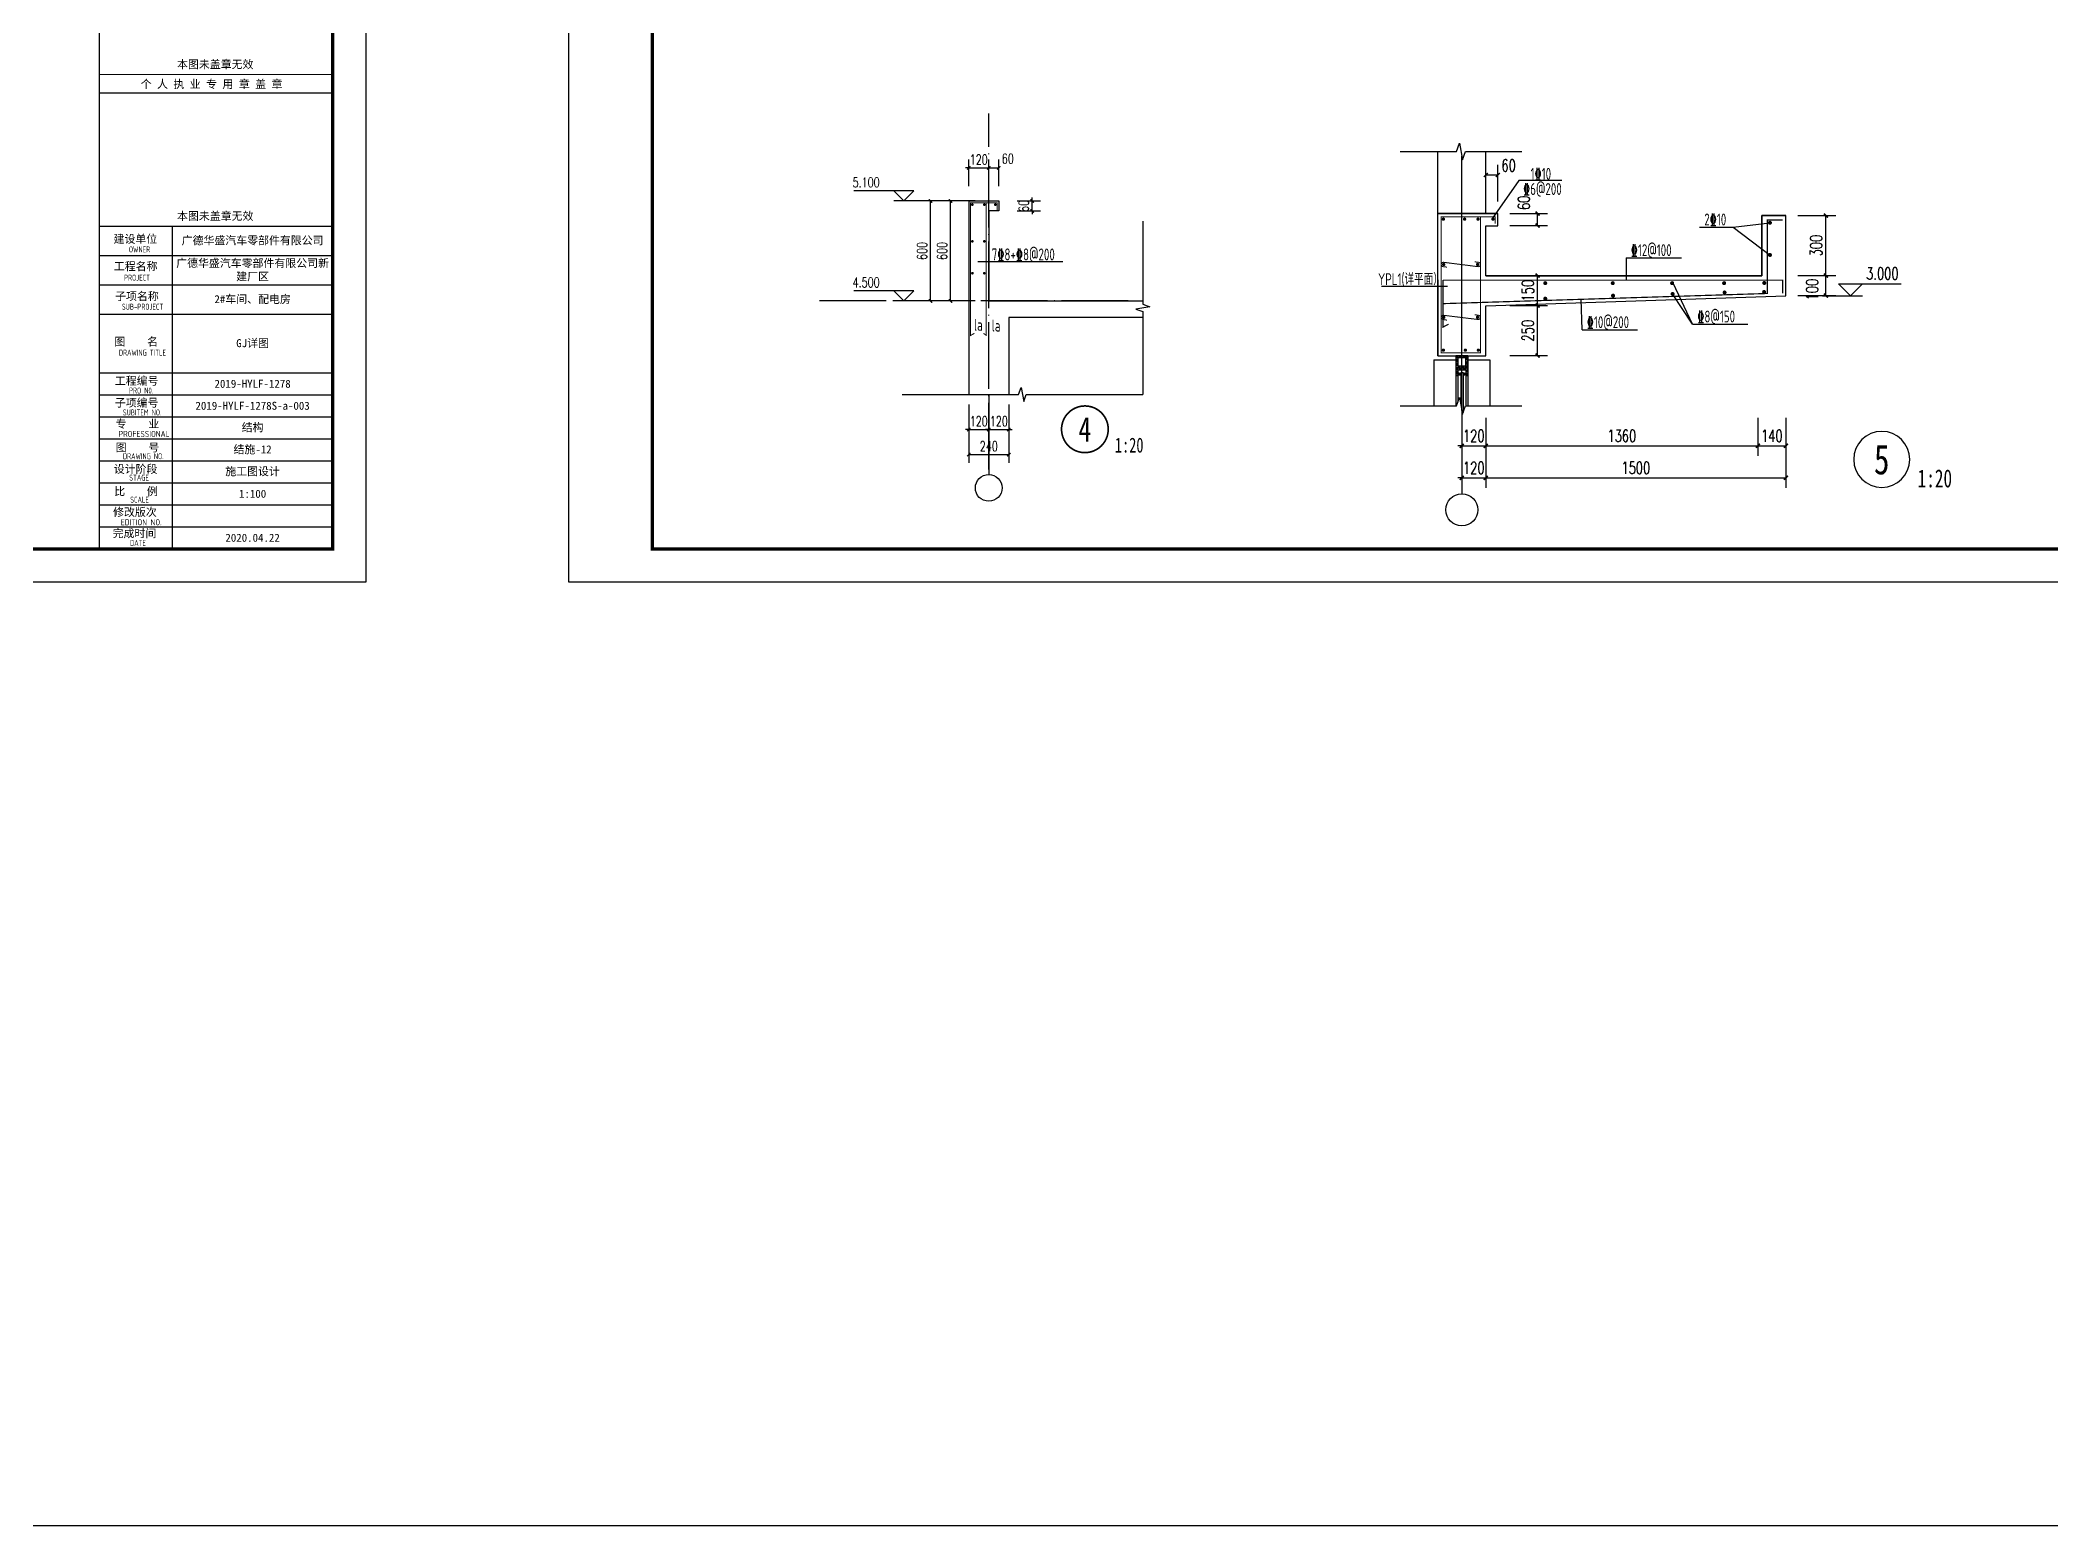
# Model space of a CAD drawing. Header units: millimetres. Extents: x 4533265 to 4958735, y 18976699 to 19555898.
# Drawn here: x 4646914 to 4707222, y 18976699 to 19021258 of the extents above; entities that cross this region are included whole.
import ezdxf
from ezdxf.enums import TextEntityAlignment as Align

# ---------------------------------------------------------------- set-up
doc = ezdxf.new("R2010")
doc.units = ezdxf.units.MM
doc.header["$LTSCALE"] = 1000
doc.header["$MEASUREMENT"] = 0
doc.linetypes.add('DOTE', pattern=[2.42, 2, -0.2, 0.02, -0.2])
doc.layers.get('Defpoints').update_dxf_attribs({"color": 1})
for name, color, linetype in [('3T_WOOD', 21, 'Continuous'), ('AXIS', 145, 'Continuous'), ('AXIS_TEXT', 7, 'Continuous'), ('BALCONY', 6, 'Continuous'), ('DIM_ELEV', 3, 'Continuous'), ('DIM_IDEN', 171, 'Continuous'), ('DIM_SYMB', 165, 'Continuous'), ('DOTE', 250, 'DOTE'), ('PUB_DIM', 161, 'Continuous'), ('PUB_TEXT', 7, 'Continuous'), ('PUB_TITLE', 4, 'Continuous'), ('REIN', 1, 'Continuous'), ('S_FLOOR', 2, 'Continuous'), ('S_WALL', 11, 'Continuous'), ('SURFACE', 6, 'Continuous'), ('THICK', 6, 'Continuous'), ('TK', 4, 'Continuous'), ('WALL', 9, 'Continuous'), ('节点剖面窗', 140, 'Continuous')]:
    doc.layers.add(name, color=color, linetype=linetype)
doc.styles.add('_TCH_DIM', font='SIMPLEX', dxfattribs={"bigfont": 'GBCBIG'})
doc.styles.add('_TCH_DIM_T3', font='SIMPLEX', dxfattribs={"width": 0.705882, "bigfont": 'GBCBIG'})
doc.styles.add('COMPLEX', font='COMPLEX')
doc.styles.add('HT', font='simhei.ttf', dxfattribs={"width": 0.7})
doc.styles.add('TSSD_REIN', font='tssdeng.shx', dxfattribs={"width": 0.7, "bigfont": 'tssdchn.shx'})
doc.styles.add('图签宋体', font='', dxfattribs={"height": 300})
doc.styles.get('图签宋体').set_extended_font_data('NSimSun')
doc.dimstyles.new('_TCH_ARCH&&20', dxfattribs={"dimtxt": 59.5, "dimasz": 20, "dimexe": 50, "dimexo": 60, "dimgap": 20, "dimtad": 1, "dimdec": 0, "dimzin": 0, "dimdsep": 46, "dimtxsty": '_TCH_DIM_T3', "dimblk": 'ARCHTICK', "dimcen": 0.09, "dimclrt": 7, "dimazin": 2, "dimtfac": 1, "dimtdec": 0, "dimtix": 1, "dimtmove": 2, "dimatfit": 3, "dimfxl": 0, "dimtolj": 1, "dimtzin": 0, "dimarcsym": 0})
pattern_1 = [(45, (-390992.167, -478038.838), (-10.10278814, 10.10278814), []), (45, (-390988.8, -478038.838), (-10.10278814, 10.10278814), []), (45, (-390985.432, -478038.838), (-10.10278814, 10.10278814), []), (45, (-390982.064, -478038.838), (-10.10278814, 10.10278814), [])]

# ---------------------------------------------------------------- blocks, each defined once
blk = doc.blocks.new('GeYuanFrame_57750433', base_point=(20.09, 4.53))
at = {"layer": 'PUB_TITLE'}
blk.add_lwpolyline([(803.09, 14.53), (803.09, 111.33)], dxfattribs=at)
at = {"layer": 'TK'}
for p, q in [((781.09, 102.53), (851.09, 102.53)), ((781.09, 93.73), (851.09, 93.73)), ((781.09, 84.93), (803.09, 84.93)), ((781.09, 84.93), (851.09, 84.93)), ((781.09, 67.37), (851.09, 67.37)), ((781.09, 67.33), (851.09, 67.33)), ((781.09, 60.77), (851.09, 60.77)), ((781.09, 54.17), (851.09, 54.17)), ((781.09, 47.57), (851.09, 47.57)), ((781.09, 40.97), (851.09, 40.97)), ((781.09, 34.37), (851.09, 34.37)), ((781.09, 27.77), (851.09, 27.77)), ((781.09, 21.17), (851.09, 21.17)), ((781.09, 14.53), (851.09, 14.53))]:
    blk.add_line(p, q, dxfattribs=at)
blk.add_lwpolyline([(20.09, 4.53), (20.09, 598.53), (861.09, 598.53), (861.09, 4.53)], close=True, dxfattribs=at)
at = {"layer": 'TK', "const_width": 1}
blk.add_lwpolyline([(45.09, 588.53), (851.09, 588.53), (851.09, 14.53), (45.09, 14.53)], close=True, dxfattribs=at)
at = {"layer": 'TK'}
for points, const_width in [([(781.09, 588.53), (781.09, 14.53)], 0.4), ([(781.09, 156.83), (851.09, 156.83)], 0.35), ([(781.09, 111.33), (851.09, 111.33)], 0.35), ([(781.09, 67.37), (851.09, 67.37)], 0.35)]:
    blk.add_lwpolyline(points, dxfattribs=dict(at, const_width=const_width))
blk.add_lwpolyline([(781.09, 151.33), (851.09, 151.33)], dxfattribs=at)
at = {"layer": 'TK', "style": '图签宋体'}
for s, p in [('本图未盖章无效', (804.43, 158.7)), ('个 人 执 业 专 用 章 盖 章', (793.52, 152.77)), ('本图未盖章无效', (804.43, 113.2)), ('建设单位', (785.39, 106.33)), ('工程名称', (785.47, 98.12)), ('子项名称', (785.85, 89.14)), ('图    名', (785.63, 75.5)), ('工程编号', (785.77, 63.77)), ('子项编号', (785.77, 57.19)), ('专    业', (786.01, 50.88)), ('图    号', (786.02, 43.77)), ('设计阶段', (785.45, 37.32)), ('比    例', (785.59, 30.63)), ('修改版次', (785.24, 24.41)), ('完成时间', (785.11, 18.02))]:
    blk.add_text(s, height=2.4, dxfattribs=at).set_placement(p)
at = {"layer": 'TK', "style": 'TSSD_REIN'}
for s, width, p in [('OWNER', 0.7, (789.98, 103.48)), ('PROJECT', 0.7, (788.52, 95.02)), ('SUB-PROJECT', 0.7, (787.86, 86.3)), ('DRAWING TITLE', 0.7, (786.97, 72.53)), ('PRO N0.', 0.7, (790.01, 61.15)), ('SUBITEM NO.', 0.7, (788.15, 54.58)), ('PROFESSIONAL', 0.8, (786.88, 48.15)), ('DRAWING NO.', 0.7, (788.19, 41.45)), ('STAGE', 0.7, (790.09, 35.03)), ('SCALE', 0.7, (790.38, 28.42)), ('EDITION NO.', 0.8, (787.53, 21.64)), ('DATE', 0.7, (790.33, 15.45))]:
    blk.add_text(s, height=1.8, dxfattribs=dict(at, width=width)).set_placement(p)
at = {"layer": 'TK', "char_height": 2.4, "width": 48, "attachment_point": 5, "style": '图签宋体'}
for s, insert in [('广德华盛汽车零部件有限公司', (827.09, 106.93)), ('广德华盛汽车零部件有限公司新建厂区', (827.09, 98.13)), ('2#车间、配电房', (827.09, 89.33)), ('GJ详图', (827.09, 76.13)), ('2019-HYLF-1278', (827.09, 64.07)), ('2019-HYLF-1278S-a-003', (827.09, 57.47)), ('结构', (827.09, 50.87)), ('结施-12', (827.09, 44.27)), ('施工图设计', (827.09, 37.67)), ('1:100', (827.09, 31.07)), ('2020.04.22', (827.09, 17.88))]:
    blk.add_mtext(s, dxfattribs=dict(at, insert=insert))
blk = doc.blocks.new('GeYuanFrame_05871524', base_point=(20.09, 4.53))
at = {"layer": 'TK'}
blk.add_lwpolyline([(20.09, 4.53), (20.09, 598.53), (861.09, 598.53), (861.09, 4.53)], close=True, dxfattribs=at)
at = {"layer": 'TK', "const_width": 1}
blk.add_lwpolyline([(45.09, 588.53), (851.09, 588.53), (851.09, 14.53), (45.09, 14.53)], close=True, dxfattribs=at)
blk = doc.blocks.new('_ArchTick')
at = {"color": 0, "linetype": 'ByBlock', "const_width": 0.4}
blk.add_lwpolyline([(-0.5, -0.5), (0.5, 0.5)], dxfattribs=at)
blk = doc.blocks.new('*D846')
at = {"layer": 'Defpoints', "color": 0}
for p in [(-2018, 600), (-1878, 600), (-1878, 400)]:
    blk.add_point(p, dxfattribs=at)
at = {"layer": 'PUB_DIM', "color": 0, "lineweight": -2}
for p, q in [((-2018, 540), (-2018, 350)), ((-1878, 540), (-1878, 350)), ((-2018, 400), (-1878, 400))]:
    blk.add_line(p, q, dxfattribs=at)
at = {"layer": 'PUB_DIM', "color": 0, "lineweight": -2, "xscale": 20, "yscale": 20, "zscale": 20, "rotation": 180}
blk.add_blockref('_ArchTick', (-2018, 400), dxfattribs=at)
at = {"layer": 'PUB_DIM', "color": 0, "lineweight": -2, "xscale": 20, "yscale": 20, "zscale": 20}
blk.add_blockref('_ArchTick', (-1878, 400), dxfattribs=at)
at = {"layer": 'PUB_DIM', "color": 7, "insert": (-1948, 450), "char_height": 59.5, "attachment_point": 5, "style": '_TCH_DIM_T3'}
blk.add_mtext('\\A1;140', dxfattribs=at)
blk = doc.blocks.new('*D847')
at = {"layer": 'Defpoints', "color": 0}
for p in [(-3378, 600), (-2018, 600), (-2018, 400)]:
    blk.add_point(p, dxfattribs=at)
at = {"layer": 'PUB_DIM', "color": 0, "lineweight": -2}
for p, q in [((-3378, 540), (-3378, 350)), ((-2018, 540), (-2018, 350)), ((-3378, 400), (-2018, 400))]:
    blk.add_line(p, q, dxfattribs=at)
at = {"layer": 'PUB_DIM', "color": 0, "lineweight": -2, "xscale": 20, "yscale": 20, "zscale": 20, "rotation": 180}
blk.add_blockref('_ArchTick', (-3378, 400), dxfattribs=at)
at = {"layer": 'PUB_DIM', "color": 0, "lineweight": -2, "xscale": 20, "yscale": 20, "zscale": 20}
blk.add_blockref('_ArchTick', (-2018, 400), dxfattribs=at)
at = {"layer": 'PUB_DIM', "color": 7, "insert": (-2698, 450), "char_height": 59.5, "attachment_point": 5, "style": '_TCH_DIM_T3'}
blk.add_mtext('\\A1;1360', dxfattribs=at)
blk = doc.blocks.new('*D848')
at = {"layer": 'Defpoints', "color": 0}
for p in [(-3498, 600), (-3378, 600), (-3378, 400)]:
    blk.add_point(p, dxfattribs=at)
at = {"layer": 'PUB_DIM', "color": 0, "lineweight": -2}
for p, q in [((-3498, 540), (-3498, 350)), ((-3378, 540), (-3378, 350)), ((-3498, 400), (-3518, 400)), ((-3498, 400), (-3378, 400)), ((-3378, 400), (-3358, 400))]:
    blk.add_line(p, q, dxfattribs=at)
at = {"layer": 'PUB_DIM', "color": 0, "lineweight": -2, "xscale": 20, "yscale": 20, "zscale": 20}
blk.add_blockref('_ArchTick', (-3498, 400), dxfattribs=at)
at = {"layer": 'PUB_DIM', "color": 0, "lineweight": -2, "xscale": 20, "yscale": 20, "zscale": 20, "rotation": 180}
blk.add_blockref('_ArchTick', (-3378, 400), dxfattribs=at)
at = {"layer": 'PUB_DIM', "color": 7, "insert": (-3438, 450), "char_height": 59.5, "attachment_point": 5, "style": '_TCH_DIM_T3'}
blk.add_mtext('\\A1;120', dxfattribs=at)
blk = doc.blocks.new('*D849')
at = {"layer": 'Defpoints', "color": 0}
for p in [(-3378, 600), (-1878, 600), (-1878, 240)]:
    blk.add_point(p, dxfattribs=at)
at = {"layer": 'PUB_DIM', "color": 0, "lineweight": -2}
for p, q in [((-3378, 540), (-3378, 190)), ((-1878, 540), (-1878, 190)), ((-3378, 240), (-1878, 240))]:
    blk.add_line(p, q, dxfattribs=at)
at = {"layer": 'PUB_DIM', "color": 0, "lineweight": -2, "xscale": 20, "yscale": 20, "zscale": 20, "rotation": 180}
blk.add_blockref('_ArchTick', (-3378, 240), dxfattribs=at)
at = {"layer": 'PUB_DIM', "color": 0, "lineweight": -2, "xscale": 20, "yscale": 20, "zscale": 20}
blk.add_blockref('_ArchTick', (-1878, 240), dxfattribs=at)
at = {"layer": 'PUB_DIM', "color": 7, "insert": (-2628, 290), "char_height": 59.5, "attachment_point": 5, "style": '_TCH_DIM_T3'}
blk.add_mtext('\\A1;1500', dxfattribs=at)
blk = doc.blocks.new('*D850')
at = {"layer": 'Defpoints', "color": 0}
for p in [(-3498, 600), (-3378, 600), (-3378, 240)]:
    blk.add_point(p, dxfattribs=at)
at = {"layer": 'PUB_DIM', "color": 0, "lineweight": -2}
for p, q in [((-3498, 540), (-3498, 190)), ((-3378, 540), (-3378, 190)), ((-3498, 240), (-3518, 240)), ((-3498, 240), (-3378, 240)), ((-3378, 240), (-3358, 240))]:
    blk.add_line(p, q, dxfattribs=at)
at = {"layer": 'PUB_DIM', "color": 0, "lineweight": -2, "xscale": 20, "yscale": 20, "zscale": 20}
blk.add_blockref('_ArchTick', (-3498, 240), dxfattribs=at)
at = {"layer": 'PUB_DIM', "color": 0, "lineweight": -2, "xscale": 20, "yscale": 20, "zscale": 20, "rotation": 180}
blk.add_blockref('_ArchTick', (-3378, 240), dxfattribs=at)
at = {"layer": 'PUB_DIM', "color": 7, "insert": (-3438, 290), "char_height": 59.5, "attachment_point": 5, "style": '_TCH_DIM_T3'}
blk.add_mtext('\\A1;120', dxfattribs=at)
blk = doc.blocks.new('*D851')
at = {"layer": 'Defpoints', "color": 0}
for p in [(-1878, 1251), (-1678, 1251), (-1878, 1151)]:
    blk.add_point(p, dxfattribs=at)
at = {"layer": 'PUB_DIM', "color": 0, "lineweight": -2}
for p, q in [((-1818, 1251), (-1628, 1251)), ((-1678, 1151), (-1678, 1251)), ((-1818, 1151), (-1628, 1151))]:
    blk.add_line(p, q, dxfattribs=at)
at = {"layer": 'PUB_DIM', "color": 0, "lineweight": -2, "xscale": 20, "yscale": 20, "zscale": 20}
for p, rotation in [((-1678, 1251), 90), ((-1678, 1151), 270)]:
    blk.add_blockref('_ArchTick', p, dxfattribs=dict(at, rotation=rotation))
at = {"layer": 'PUB_DIM', "color": 7, "insert": (-1747, 1181), "char_height": 59.5, "attachment_point": 5, "rotation": 90, "style": '_TCH_DIM_T3'}
blk.add_mtext('\\A1;100', dxfattribs=at)
blk = doc.blocks.new('*D852')
at = {"layer": 'Defpoints', "color": 0}
for p in [(-1878, 1551), (-1678, 1551), (-1878, 1251)]:
    blk.add_point(p, dxfattribs=at)
at = {"layer": 'PUB_DIM', "color": 0, "lineweight": -2}
for p, q in [((-1818, 1551), (-1628, 1551)), ((-1678, 1251), (-1678, 1551)), ((-1818, 1251), (-1628, 1251))]:
    blk.add_line(p, q, dxfattribs=at)
at = {"layer": 'PUB_DIM', "color": 0, "lineweight": -2, "xscale": 20, "yscale": 20, "zscale": 20}
for p, rotation in [((-1678, 1551), 90), ((-1678, 1251), 270)]:
    blk.add_blockref('_ArchTick', p, dxfattribs=dict(at, rotation=rotation))
at = {"layer": 'PUB_DIM', "color": 7, "insert": (-1727, 1401), "char_height": 59.5, "attachment_point": 5, "rotation": 90, "style": '_TCH_DIM_T3'}
blk.add_mtext('\\A1;300', dxfattribs=at)
blk = doc.blocks.new('*D853')
at = {"layer": 'Defpoints', "color": 0}
for p in [(-3318, 1561), (-3119, 1561), (-3318, 1501)]:
    blk.add_point(p, dxfattribs=at)
at = {"layer": 'PUB_DIM', "color": 0, "lineweight": -2}
for p, q in [((-3258, 1561), (-3069, 1561)), ((-3119, 1501), (-3119, 1561)), ((-3258, 1501), (-3069, 1501))]:
    blk.add_line(p, q, dxfattribs=at)
at = {"layer": 'PUB_DIM', "color": 0, "lineweight": -2, "xscale": 20, "yscale": 20, "zscale": 20}
for p, rotation in [((-3119, 1561), 90), ((-3119, 1501), 270)]:
    blk.add_blockref('_ArchTick', p, dxfattribs=dict(at, rotation=rotation))
at = {"layer": 'PUB_DIM', "color": 7, "insert": (-3188, 1615), "char_height": 59.5, "attachment_point": 5, "rotation": 90, "style": '_TCH_DIM_T3'}
blk.add_mtext('\\A1;60', dxfattribs=at)
blk = doc.blocks.new('*D854')
at = {"layer": 'Defpoints', "color": 0}
for p in [(-3318, 1754), (-3378, 1561), (-3318, 1561)]:
    blk.add_point(p, dxfattribs=at)
at = {"layer": 'PUB_DIM', "color": 0, "lineweight": -2}
for p, q in [((-3378, 1621), (-3378, 1804)), ((-3378, 1754), (-3318, 1754)), ((-3318, 1621), (-3318, 1804))]:
    blk.add_line(p, q, dxfattribs=at)
at = {"layer": 'PUB_DIM', "color": 0, "lineweight": -2, "xscale": 20, "yscale": 20, "zscale": 20, "rotation": 180}
blk.add_blockref('_ArchTick', (-3378, 1754), dxfattribs=at)
at = {"layer": 'PUB_DIM', "color": 0, "lineweight": -2, "xscale": 20, "yscale": 20, "zscale": 20}
blk.add_blockref('_ArchTick', (-3318, 1754), dxfattribs=at)
at = {"layer": 'PUB_DIM', "color": 7, "insert": (-3264, 1802), "char_height": 59.5, "attachment_point": 5, "style": '_TCH_DIM_T3'}
blk.add_mtext('\\A1;60', dxfattribs=at)
blk = doc.blocks.new('*D855')
at = {"layer": 'Defpoints', "color": 0}
for p in [(-3318, 1251), (-3119, 1251), (-3318, 1101)]:
    blk.add_point(p, dxfattribs=at)
at = {"layer": 'PUB_DIM', "color": 0, "lineweight": -2}
for p, q in [((-3258, 1251), (-3069, 1251)), ((-3119, 1101), (-3119, 1251)), ((-3258, 1101), (-3069, 1101))]:
    blk.add_line(p, q, dxfattribs=at)
at = {"layer": 'PUB_DIM', "color": 0, "lineweight": -2, "xscale": 20, "yscale": 20, "zscale": 20}
for p, rotation in [((-3119, 1251), 90), ((-3119, 1101), 270)]:
    blk.add_blockref('_ArchTick', p, dxfattribs=dict(at, rotation=rotation))
at = {"layer": 'PUB_DIM', "color": 7, "insert": (-3168, 1176), "char_height": 59.5, "attachment_point": 5, "rotation": 90, "style": '_TCH_DIM_T3'}
blk.add_mtext('\\A1;150', dxfattribs=at)
blk = doc.blocks.new('*D856')
at = {"layer": 'Defpoints', "color": 0}
for p in [(-3318, 1101), (-3119, 1101), (-3318, 851)]:
    blk.add_point(p, dxfattribs=at)
at = {"layer": 'PUB_DIM', "color": 0, "lineweight": -2}
for p, q in [((-3258, 1101), (-3069, 1101)), ((-3119, 851), (-3119, 1101)), ((-3258, 851), (-3069, 851))]:
    blk.add_line(p, q, dxfattribs=at)
at = {"layer": 'PUB_DIM', "color": 0, "lineweight": -2, "xscale": 20, "yscale": 20, "zscale": 20}
for p, rotation in [((-3119, 1101), 90), ((-3119, 851), 270)]:
    blk.add_blockref('_ArchTick', p, dxfattribs=dict(at, rotation=rotation))
at = {"layer": 'PUB_DIM', "color": 7, "insert": (-3168, 976), "char_height": 59.5, "attachment_point": 5, "rotation": 90, "style": '_TCH_DIM_T3'}
blk.add_mtext('\\A1;250', dxfattribs=at)
blk = doc.blocks.new('_AXISO')
blk.add_circle((0, 0), 0.5)
at = {"layer": 'AXIS_TEXT', "style": 'COMPLEX', "width": 1.041667}
blk.add_attdef('A', text='', height=0.56, dxfattribs=at).set_placement((-0.25, -0.28), (0.25, -0.28), align=Align.FIT)
blk = doc.blocks.new('*D857')
at = {"layer": 'Defpoints', "color": 0}
for p in [(4420774, 18984731), (4420894, 18984731), (4420894, 18984521)]:
    blk.add_point(p, dxfattribs=at)
at = {"layer": 'PUB_DIM', "color": 0, "lineweight": -2}
for p, q in [((4420774, 18984671), (4420774, 18984471)), ((4420894, 18984671), (4420894, 18984471)), ((4420774, 18984521), (4420754, 18984521)), ((4420774, 18984521), (4420894, 18984521)), ((4420894, 18984521), (4420914, 18984521))]:
    blk.add_line(p, q, dxfattribs=at)
at = {"layer": 'PUB_DIM', "color": 0, "lineweight": -2, "xscale": 20, "yscale": 20, "zscale": 20}
blk.add_blockref('_ArchTick', (4420774, 18984521), dxfattribs=at)
at = {"layer": 'PUB_DIM', "color": 0, "lineweight": -2, "xscale": 20, "yscale": 20, "zscale": 20, "rotation": 180}
blk.add_blockref('_ArchTick', (4420894, 18984521), dxfattribs=at)
at = {"layer": 'PUB_DIM', "color": 7, "insert": (4420834, 18984571), "char_height": 59.5, "attachment_point": 5, "style": '_TCH_DIM_T3'}
blk.add_mtext('\\A1;120', dxfattribs=at)
blk = doc.blocks.new('*D858')
at = {"layer": 'Defpoints', "color": 0}
for p in [(4420654, 18984731), (4420774, 18984731), (4420774, 18984521)]:
    blk.add_point(p, dxfattribs=at)
at = {"layer": 'PUB_DIM', "color": 0, "lineweight": -2}
for p, q in [((4420654, 18984671), (4420654, 18984471)), ((4420774, 18984671), (4420774, 18984471)), ((4420654, 18984521), (4420634, 18984521)), ((4420654, 18984521), (4420774, 18984521)), ((4420774, 18984521), (4420794, 18984521))]:
    blk.add_line(p, q, dxfattribs=at)
at = {"layer": 'PUB_DIM', "color": 0, "lineweight": -2, "xscale": 20, "yscale": 20, "zscale": 20}
blk.add_blockref('_ArchTick', (4420654, 18984521), dxfattribs=at)
at = {"layer": 'PUB_DIM', "color": 0, "lineweight": -2, "xscale": 20, "yscale": 20, "zscale": 20, "rotation": 180}
blk.add_blockref('_ArchTick', (4420774, 18984521), dxfattribs=at)
at = {"layer": 'PUB_DIM', "color": 7, "insert": (4420714, 18984571), "char_height": 59.5, "attachment_point": 5, "style": '_TCH_DIM_T3'}
blk.add_mtext('\\A1;120', dxfattribs=at)
blk = doc.blocks.new('*D859')
at = {"layer": 'Defpoints', "color": 0}
for p in [(4420654, 18984731), (4420894, 18984731), (4420894, 18984371)]:
    blk.add_point(p, dxfattribs=at)
at = {"layer": 'PUB_DIM', "color": 0, "lineweight": -2}
for p, q in [((4420654, 18984671), (4420654, 18984321)), ((4420894, 18984671), (4420894, 18984321)), ((4420654, 18984371), (4420894, 18984371))]:
    blk.add_line(p, q, dxfattribs=at)
at = {"layer": 'PUB_DIM', "color": 0, "lineweight": -2, "xscale": 20, "yscale": 20, "zscale": 20, "rotation": 180}
blk.add_blockref('_ArchTick', (4420654, 18984371), dxfattribs=at)
at = {"layer": 'PUB_DIM', "color": 0, "lineweight": -2, "xscale": 20, "yscale": 20, "zscale": 20}
blk.add_blockref('_ArchTick', (4420894, 18984371), dxfattribs=at)
at = {"layer": 'PUB_DIM', "color": 7, "insert": (4420774, 18984421), "char_height": 59.5, "attachment_point": 5, "style": '_TCH_DIM_T3'}
blk.add_mtext('\\A1;240', dxfattribs=at)
blk = doc.blocks.new('*D860')
at = {"layer": 'Defpoints', "color": 0}
for p in [(4420834, 18986091), (4420774, 18985922), (4420834, 18985922)]:
    blk.add_point(p, dxfattribs=at)
at = {"layer": 'PUB_DIM', "color": 0, "lineweight": -2}
for p, q in [((4420774, 18985982), (4420774, 18986141)), ((4420834, 18985982), (4420834, 18986141)), ((4420774, 18986091), (4420834, 18986091))]:
    blk.add_line(p, q, dxfattribs=at)
at = {"layer": 'PUB_DIM', "color": 0, "lineweight": -2, "xscale": 20, "yscale": 20, "zscale": 20, "rotation": 180}
blk.add_blockref('_ArchTick', (4420774, 18986091), dxfattribs=at)
at = {"layer": 'PUB_DIM', "color": 0, "lineweight": -2, "xscale": 20, "yscale": 20, "zscale": 20}
blk.add_blockref('_ArchTick', (4420834, 18986091), dxfattribs=at)
at = {"layer": 'PUB_DIM', "color": 7, "insert": (4420888, 18986146), "char_height": 59.5, "attachment_point": 5, "style": '_TCH_DIM_T3'}
blk.add_mtext('\\A1;60', dxfattribs=at)
blk = doc.blocks.new('*D861')
at = {"layer": 'Defpoints', "color": 0}
for p in [(4420774, 18986091), (4420654, 18985922), (4420774, 18985922)]:
    blk.add_point(p, dxfattribs=at)
at = {"layer": 'PUB_DIM', "color": 0, "lineweight": -2}
for p, q in [((4420654, 18985982), (4420654, 18986141)), ((4420774, 18985982), (4420774, 18986141)), ((4420654, 18986091), (4420634, 18986091)), ((4420654, 18986091), (4420774, 18986091)), ((4420774, 18986091), (4420794, 18986091))]:
    blk.add_line(p, q, dxfattribs=at)
at = {"layer": 'PUB_DIM', "color": 0, "lineweight": -2, "xscale": 20, "yscale": 20, "zscale": 20}
blk.add_blockref('_ArchTick', (4420654, 18986091), dxfattribs=at)
at = {"layer": 'PUB_DIM', "color": 0, "lineweight": -2, "xscale": 20, "yscale": 20, "zscale": 20, "rotation": 180}
blk.add_blockref('_ArchTick', (4420774, 18986091), dxfattribs=at)
at = {"layer": 'PUB_DIM', "color": 7, "insert": (4420714, 18986141), "char_height": 59.5, "attachment_point": 5, "style": '_TCH_DIM_T3'}
blk.add_mtext('\\A1;120', dxfattribs=at)
blk = doc.blocks.new('*D862')
at = {"layer": 'Defpoints', "color": 0}
for p in [(4420424, 18985893), (4420753, 18985893), (4420753, 18985293)]:
    blk.add_point(p, dxfattribs=at)
at = {"layer": 'PUB_DIM', "color": 0, "lineweight": -2}
for p, q in [((4420693, 18985893), (4420374, 18985893)), ((4420424, 18985293), (4420424, 18985893)), ((4420693, 18985293), (4420374, 18985293))]:
    blk.add_line(p, q, dxfattribs=at)
at = {"layer": 'PUB_DIM', "color": 0, "lineweight": -2, "xscale": 20, "yscale": 20, "zscale": 20}
for p, rotation in [((4420424, 18985893), 90), ((4420424, 18985293), 270)]:
    blk.add_blockref('_ArchTick', p, dxfattribs=dict(at, rotation=rotation))
at = {"layer": 'PUB_DIM', "color": 7, "insert": (4420374, 18985593), "char_height": 59.5, "attachment_point": 5, "rotation": 90, "style": '_TCH_DIM_T3'}
blk.add_mtext('\\A1;600', dxfattribs=at)
blk = doc.blocks.new('*D863')
at = {"layer": 'Defpoints', "color": 0}
for p in [(4420884, 18985893), (4421034, 18985893), (4420884, 18985833)]:
    blk.add_point(p, dxfattribs=at)
at = {"layer": 'PUB_DIM', "color": 0, "lineweight": -2}
for p, q in [((4420944, 18985893), (4421084, 18985893)), ((4421034, 18985893), (4421034, 18985913)), ((4421034, 18985833), (4421034, 18985893)), ((4420944, 18985833), (4421084, 18985833)), ((4421034, 18985833), (4421034, 18985813))]:
    blk.add_line(p, q, dxfattribs=at)
at = {"layer": 'PUB_DIM', "color": 0, "lineweight": -2, "xscale": 20, "yscale": 20, "zscale": 20}
for p, rotation in [((4421034, 18985893), 270), ((4421034, 18985833), 90)]:
    blk.add_blockref('_ArchTick', p, dxfattribs=dict(at, rotation=rotation))
at = {"layer": 'PUB_DIM', "color": 7, "insert": (4420984, 18985863), "char_height": 59.5, "attachment_point": 5, "rotation": 90, "style": '_TCH_DIM_T3'}
blk.add_mtext('\\A1;60', dxfattribs=at)
blk = doc.blocks.new('*D864')
at = {"layer": 'Defpoints', "color": 0}
for p in [(4420544, 18985893), (4420753, 18985893), (4420753, 18985293)]:
    blk.add_point(p, dxfattribs=at)
at = {"layer": 'PUB_DIM', "color": 0, "lineweight": -2}
for p, q in [((4420693, 18985893), (4420494, 18985893)), ((4420544, 18985293), (4420544, 18985893)), ((4420693, 18985293), (4420494, 18985293))]:
    blk.add_line(p, q, dxfattribs=at)
at = {"layer": 'PUB_DIM', "color": 0, "lineweight": -2, "xscale": 20, "yscale": 20, "zscale": 20}
for p, rotation in [((4420544, 18985893), 90), ((4420544, 18985293), 270)]:
    blk.add_blockref('_ArchTick', p, dxfattribs=dict(at, rotation=rotation))
at = {"layer": 'PUB_DIM', "color": 7, "insert": (4420494, 18985593), "char_height": 59.5, "attachment_point": 5, "rotation": 90, "style": '_TCH_DIM_T3'}
blk.add_mtext('\\A1;600', dxfattribs=at)
blk = doc.blocks.new('A$C29912828')
at = {"layer": '节点剖面窗'}
h = blk.add_hatch(dxfattribs=at)
h.set_pattern_fill('ANSI34', color=256, scale=1.5, style=0)
h.set_pattern_definition(pattern_1)
h.paths.add_polyline_path([(-3467.6, 850.7), (-3527.6, 850.7), (-3527.6, 790.7), (-3467.6, 790.7)])
h.paths.add_polyline_path([(-3477.6, 840.7), (-3477.6, 800.7), (-3517.6, 800.7), (-3517.6, 840.7)], flags=16)
h = blk.add_hatch(dxfattribs=at)
h.set_pattern_fill('ANSI34', color=256, scale=1.5, style=0)
h.set_pattern_definition(pattern_1)
h.paths.add_polyline_path([(-3467.6, 790.7), (-3527.6, 790.7), (-3527.6, 750.8), (-3517.6, 750.8), (-3517.6, 780.7), (-3477.6, 780.7), (-3477.6, 750.8), (-3467.6, 750.8)])
h = blk.add_hatch(dxfattribs=at)
h.set_pattern_fill('HONEY', color=256, scale=1.121873, angle=90, style=0)
h.set_pattern_definition([(270, (-31949.5637, 11138.3737), (3.08473505, -5.3429191), [3.5619461, -7.1238922]), (30, (-31949.5637, 11138.3737), (3.08473616, 5.34291847), [3.5619461, -7.1238922]), (330, (-31949.5637, 11138.3737), (6.1694712, -6.4e-07), [-7.1238922, 3.5619461])])
h.paths.add_polyline_path([(-3505.1, 759.1, 1), (-3516.1, 759.1, 1)])
h = blk.add_hatch(dxfattribs=at)
h.set_pattern_fill('HONEY', color=256, scale=1.121873, angle=90, style=0)
h.set_pattern_definition([(270, (24954.5373, 11138.3737), (-3.08473505, -5.3429191), [3.5619461, -7.1238922]), (150, (24954.5373, 11138.3737), (-3.08473616, 5.34291847), [3.5619461, -7.1238922]), (210, (24954.5373, 11138.3737), (-6.1694712, -6.4e-07), [-7.1238922, 3.5619461])])
h.paths.add_polyline_path([(-3490, 759.1, -1), (-3479, 759.1, -1)])
at = {"color": 7}
for p, q in [((-3637.6, 830.7), (-3637.6, 600)), ((-3357.6, 830.7), (-3357.6, 600))]:
    blk.add_line(p, q, dxfattribs=at)
at = {"layer": 'AXIS'}
blk.add_line((-3497.6, 576.2), (-3497.6, 160), dxfattribs=at)
blk.add_circle((-3497.6, 80), 80, dxfattribs=at)
at = {"layer": 'DIM_ELEV'}
for p, q in [((-1555.3, 1150.7), (-1615.3, 1210.7)), ((-1615.3, 1210.7), (-1302.3, 1210.7)), ((-1555.3, 1150.7), (-1495.3, 1210.7)), ((-1695.3, 1150.7), (-1495.3, 1150.7))]:
    blk.add_line(p, q, dxfattribs=at)
at = {"layer": 'DIM_IDEN', "const_width": 10}
blk.add_lwpolyline([(-1258.8, 332.3, 1), (-1538.8, 332.3, 1)], format="xyb", close=True, dxfattribs=at)
at = {"layer": 'DIM_SYMB'}
for points in [[(-3806.3, 1871.9), (-3524.5, 1871.9), (-3509.2, 1913.9), (-3494.4, 1829.9), (-3479.5, 1871.9), (-3197.7, 1871.9)], [(-3806.3, 600), (-3524.5, 600), (-3509.2, 642), (-3494.4, 558), (-3479.5, 600), (-3197.7, 600)]]:
    blk.add_lwpolyline(points, dxfattribs=at)
at = {"layer": 'DOTE', "ltscale": 1.5}
blk.add_line((-3497.6, 576.2), (-3497.6, 1848.1), dxfattribs=at)
at = {"layer": 'S_WALL'}
for p, q in [((-3617.6, 850.7), (-3617.6, 1871.9)), ((-3377.6, 1560.7), (-3377.6, 1871.9)), ((-3497.6, 1560.7), (-3617.6, 1560.7)), ((-3317.6, 1560.7), (-3497.6, 1560.7)), ((-3317.6, 1500.7), (-3317.6, 1560.7)), ((-1877.6, 1550.7), (-1997.6, 1550.7)), ((-1997.6, 1550.7), (-1997.6, 1250.7)), ((-1877.6, 1150.7), (-1877.6, 1550.7)), ((-3377.6, 1250.7), (-3377.6, 1500.7)), ((-3377.6, 1500.7), (-3317.6, 1500.7)), ((-3617.6, 1230.7), (-3617.6, 850.7)), ((-1997.6, 1250.7), (-3377.6, 1250.7)), ((-3377.6, 1100.7), (-1877.6, 1150.7)), ((-3377.6, 850.7), (-3377.6, 1100.7)), ((-3617.6, 850.7), (-3377.6, 850.7))]:
    blk.add_line(p, q, dxfattribs=at)
at = {"layer": 'SURFACE'}
for p, q in [((-3637.6, 830.7), (-3527.6, 830.7)), ((-3467.6, 830.7), (-3357.6, 830.7))]:
    blk.add_line(p, q, dxfattribs=at)
at = {"layer": 'WALL'}
for p, q in [((-3617.6, 1560.7), (-3497.6, 1560.7)), ((-3497.6, 1560.7), (-3317.6, 1560.7)), ((-3317.6, 1500.7), (-3317.6, 1560.7)), ((-1997.6, 1250.7), (-1997.6, 1550.7)), ((-1997.6, 1550.7), (-1877.6, 1550.7)), ((-1877.6, 1490.7), (-1877.6, 1550.7)), ((-3377.6, 1500.7), (-3317.6, 1500.7)), ((-3377.6, 1250.7), (-3377.6, 1500.7)), ((-3377.6, 1250.7), (-1997.6, 1250.7)), ((-3377.6, 850.7), (-3377.6, 1100.7)), ((-3617.6, 850.7), (-3377.6, 850.7))]:
    blk.add_line(p, q, dxfattribs=at)
at = {"layer": '节点剖面窗'}
for p, q in [((-3467.6, 850.7), (-3467.6, 600)), ((-3527.6, 790.7), (-3527.6, 600)), ((-3517.6, 750.8), (-3527.6, 750.8)), ((-3517.6, 780.7), (-3517.6, 618.9)), ((-3517.6, 780.7), (-3477.6, 780.7)), ((-3503.5, 766.7), (-3503.5, 609.7)), ((-3503.5, 766.7), (-3491.5, 766.7)), ((-3491.5, 766.7), (-3491.5, 566.1)), ((-3477.6, 780.7), (-3477.6, 600)), ((-3467.6, 750.8), (-3477.6, 750.8))]:
    blk.add_line(p, q, dxfattribs=at)
for points in [[(-3467.6, 850.7), (-3527.6, 850.7), (-3527.6, 790.7), (-3467.6, 790.7)], [(-3477.6, 840.7), (-3517.6, 840.7), (-3517.6, 800.7), (-3477.6, 800.7)]]:
    blk.add_lwpolyline(points, close=True, dxfattribs=at)
for centre in [(-3510.6, 759.1), (-3484.5, 759.1)]:
    blk.add_circle(centre, 5.49, dxfattribs=at)
at = {"layer": 'PUB_TEXT'}
for s, height, style, width, p in [('3.000', 59.5, '_TCH_DIM', 0.705882, (-1476.3, 1231.7)), ('1:20', 90.13, 'HT', 0.7, (-1218.8, 192.3))]:
    blk.add_text(s, height=height, dxfattribs=dict(at, style=style, width=width)).set_placement(p)
at = {"layer": 'PUB_TEXT', "style": 'HT', "width": 1.028902}
blk.add_text('5', height=149.2, dxfattribs=at).set_placement((-1437.5, 257.7), (-1360.2, 257.7), align=Align.FIT)
at = {"layer": 'PUB_DIM'}
for base, p1, p2, angle, picture, middle in [((-3317.6, 1754.3), (-3377.6, 1560.7), (-3317.6, 1560.7), 360, '*D854', (-3263.6, 1802.2)), ((-3118.5, 1560.7), (-3317.6, 1500.7), (-3317.6, 1560.7), 90, '*D853', (-3187.5, 1614.7)), ((-1677.6, 1250.7), (-1877.6, 1150.7), (-1877.6, 1250.7), 90, '*D851', (-1746.6, 1180.8))]:
    dim = blk.add_linear_dim(base=base, p1=p1, p2=p2, angle=angle, dimstyle='_TCH_ARCH&&20', dxfattribs=at)
    dim.commit()
    dim.dimension.update_dxf_attribs({"geometry": picture, "text_midpoint": middle, "dimtype": 161})
for p1, p2, distance, picture, middle in [((-1877.6, 1250.7), (-1877.6, 1550.7), -200, '*D852', (-1727.4, 1400.7)), ((-3317.6, 1100.7), (-3317.6, 1250.7), -199.1, '*D855', (-3168.3, 1175.7)), ((-3317.6, 850.7), (-3317.6, 1100.7), -199.1, '*D856', (-3168.3, 975.7)), ((-3497.6, 600), (-3377.6, 600), -200, '*D848', (-3437.6, 449.8)), ((-3497.6, 600), (-3377.6, 600), -360, '*D850', (-3437.6, 289.8)), ((-3377.6, 600), (-2017.6, 600), -200, '*D847', (-2697.6, 449.8)), ((-3377.6, 600), (-1877.6, 600), -360, '*D849', (-2627.6, 289.8)), ((-2017.6, 600), (-1877.6, 600), -200, '*D846', (-1947.6, 449.8))]:
    dim = blk.add_aligned_dim(p1=p1, p2=p2, distance=distance, dimstyle='_TCH_ARCH&&20', dxfattribs=at)
    dim.commit()
    dim.dimension.update_dxf_attribs({"geometry": picture, "text_midpoint": middle})
blk = doc.blocks.new('Q231Q321321321')
at = {"layer": 'BALCONY'}
for p, q in [((4414653, 18985059), (4414495, 18984833)), ((4414912, 18985059), (4414653, 18985059)), ((4415737, 18984780), (4415940, 18984780)), ((4415940, 18984780), (4416160, 18984806)), ((4415940, 18984780), (4416164, 18984609)), ((4415297, 18984596), (4415629, 18984596)), ((4415297, 18984596), (4415297, 18984462)), ((4414225, 18984424), (4413829, 18984424)), ((4415695, 18984198), (4415579, 18984444)), ((4415033, 18984164), (4415027, 18984347)), ((4415695, 18984198), (4415576, 18984379)), ((4415695, 18984198), (4416028, 18984198)), ((4415033, 18984164), (4415365, 18984164))]:
    blk.add_line(p, q, dxfattribs=at)
at = {"layer": 'REIN', "color": 4, "const_width": 6}
blk.add_lwpolyline([(4414188, 18984841), (4414423, 18984841), (4414423, 18984026), (4414188, 18984026)], close=True, dxfattribs=at)
at = {"layer": 'REIN', "color": 4}
for points, const_width in [([(4414196, 18984828, 1), (4414206, 18984828, 1)], 10), ([(4414323, 18984828, 1), (4414333, 18984828, 1)], 10), ([(4414404, 18984828, 1), (4414414, 18984828, 1)], 10), ([(4414493, 18984828, 1), (4414503, 18984828, 1)], 10), ([(4416166, 18984806, -1), (4416154, 18984806, -1)], 12), ([(4414208, 18984556, -1), (4414198, 18984556, -1)], 10), ([(4414411, 18984556, -1), (4414401, 18984556, -1)], 10), ([(4416166, 18984613, -1), (4416154, 18984613, -1)], 12), ([(4414818, 18984444, -1), (4414806, 18984444, -1)], 12), ([(4415223, 18984444, -1), (4415211, 18984444, -1)], 12), ([(4415579, 18984444, -1), (4415567, 18984444, -1)], 12), ([(4415891, 18984444, -1), (4415879, 18984444, -1)], 12), ([(4416132, 18984445, -1), (4416120, 18984445, -1)], 12), ([(4414818, 18984351, -1), (4414806, 18984351, -1)], 12), ([(4415225, 18984369, -1), (4415213, 18984369, -1)], 12), ([(4415582, 18984379, -1), (4415570, 18984379, -1)], 12), ([(4415894, 18984388, -1), (4415882, 18984388, -1)], 12), ([(4416131, 18984391, -1), (4416119, 18984391, -1)], 12), ([(4414208, 18984239, -1), (4414198, 18984239, -1)], 10), ([(4414411, 18984239, -1), (4414401, 18984239, -1)], 10), ([(4414196, 18984042, 1), (4414206, 18984042, 1)], 10), ([(4414328, 18984042, 1), (4414338, 18984042, 1)], 10), ([(4414406, 18984042, 1), (4414416, 18984042, 1)], 10)]:
    blk.add_lwpolyline(points, format="xyb", close=True, dxfattribs=dict(at, const_width=const_width))
for points, const_width in [([(4416237, 18984823), (4416144, 18984823), (4416144, 18984382), (4414198, 18984321)], 7.2), ([(4414423, 18984841), (4414511, 18984841), (4414511, 18984800)], 6), ([(4414198, 18984462), (4416236, 18984462), (4416236, 18984383)], 7.2), ([(4414198, 18984462), (4414198, 18984180), (4414232, 18984198)], 7.2)]:
    blk.add_lwpolyline(points, dxfattribs=dict(at, const_width=const_width))
at = {"layer": 'REIN', "color": 4, "const_width": 6}
for points in [[(4414388, 18984572), (4414412, 18984569, -0.999925), (4414408, 18984543), (4414203, 18984569, 1.000075), (4414199, 18984543), (4414223, 18984540)], [(4414388, 18984255), (4414412, 18984251, -0.999925), (4414408, 18984226), (4414203, 18984251, 1.000075), (4414199, 18984226), (4414223, 18984222)]]:
    blk.add_lwpolyline(points, format="xyb", dxfattribs=at)
at = {"color": 1, "linetype": 'DOTE', "xscale": 1.200000000186265, "yscale": 1.199999999254942, "zscale": 1.2}
blk.add_blockref('A$C29912828', (4418509, 18982988), dxfattribs=at)
at = {"layer": 'BALCONY', "style": 'TSSD_REIN', "width": 0.7}
blk.add_text('YPL1(详平面）', height=71.5, dxfattribs=at).set_placement((4413809, 18984432))
at = {"layer": 'THICK', "style": 'TSSD_REIN', "width": 0.7}
for s, p in [('\x846@200', (4414679, 18984973)), ('1\x8410', (4414724, 18985064)), ('2\x8410', (4415766, 18984790)), ('\x8412@100', (4415325, 18984606)), ('\x8410@200', (4415061, 18984174)), ('\x848@150', (4415724, 18984208))]:
    blk.add_text(s, height=71.4, dxfattribs=at).set_placement(p)
blk = doc.blocks.new('Q231Q3213213')
at = {"layer": 'AXIS'}
blk.add_line((4420773.5, 18984731), (4420773.5, 18984251), dxfattribs=at)
at = {"layer": 'DIM_ELEV'}
for p, q in [((4420323.5, 18985953.3), (4419963.5, 18985953.3)), ((4420263.5, 18985893.3), (4420203.5, 18985953.3)), ((4420423.5, 18985893.3), (4420203.5, 18985893.3)), ((4420263.5, 18985893.3), (4420323.5, 18985953.3)), ((4420323.5, 18985353.3), (4419963.5, 18985353.3)), ((4420263.5, 18985293.3), (4420203.5, 18985353.3)), ((4420423.5, 18985293.3), (4420203.5, 18985293.3)), ((4420263.5, 18985293.3), (4420323.5, 18985353.3))]:
    blk.add_line(p, q, dxfattribs=at)
at = {"layer": 'DIM_IDEN', "const_width": 10}
blk.add_lwpolyline([(4421490.5, 18984522.8, 1), (4421210.5, 18984522.8, 1)], format="xyb", close=True, dxfattribs=at)
at = {"layer": 'DIM_SYMB'}
for points in [[(4421697.7, 18985771), (4421697.7, 18985273.5), (4421739.7, 18985258.2), (4421655.7, 18985243.4), (4421697.7, 18985228.5), (4421697.7, 18984731)], [(4420253.5, 18984731), (4420953.1, 18984731), (4420968.4, 18984773), (4420983.2, 18984689), (4420998.1, 18984731), (4421697.7, 18984731)]]:
    blk.add_lwpolyline(points, dxfattribs=at)
at = {"layer": 'DOTE', "linetype": 'DOTE', "ltscale": 0.2}
for p, q in [((4420773.5, 18984281.6), (4420773.5, 18986416.4)), ((4421610.2, 18985293.3), (4419726.1, 18985293.3))]:
    blk.add_line(p, q, dxfattribs=at)
at = {"layer": 'REIN', "color": 3, "const_width": 6}
for points in [[(4420823.2, 18985839.1), (4420823.2, 18985880.8), (4420665, 18985880.8), (4420665, 18985085.6), (4420687.5, 18985098.8)], [(4420758.3, 18985880.8), (4420758.3, 18985086.8), (4420741.8, 18985098.2)]]:
    blk.add_lwpolyline(points, dxfattribs=at)
at = {"layer": 'REIN', "color": 3, "const_width": 8}
for points in [[(4420671.6, 18985870.3, 1), (4420679.6, 18985870.3, 1)], [(4420743.1, 18985870.3, 1), (4420751.1, 18985870.3, 1)], [(4420809, 18985870.3, 1), (4420817, 18985870.3, 1)], [(4420671.6, 18985650.1, 1), (4420679.6, 18985650.1, 1)], [(4420743.1, 18985650.1, 1), (4420751.1, 18985650.1, 1)], [(4420671.6, 18985459.1, 1), (4420679.6, 18985459.1, 1)], [(4420743.1, 18985459.1, 1), (4420751.1, 18985459.1, 1)]]:
    blk.add_lwpolyline(points, format="xyb", close=True, dxfattribs=at)
at = {"layer": 'S_FLOOR'}
blk.add_line((4421218.3, 18985528), (4420707.7, 18985528), dxfattribs=at)
at = {"layer": 'S_WALL'}
for p, q in [((4420653.5, 18985893.3), (4420833.5, 18985893.3)), ((4420653.5, 18985893.3), (4420653.5, 18984731)), ((4420833.5, 18985893.3), (4420833.5, 18985833.3)), ((4420833.5, 18985833.3), (4420773.5, 18985833.3)), ((4420773.5, 18985833.3), (4420773.5, 18985293.3)), ((4420773.5, 18985293.3), (4421697.7, 18985293.3)), ((4421697.7, 18985193.3), (4420893.5, 18985193.3)), ((4420893.5, 18985193.3), (4420893.5, 18984731))]:
    blk.add_line(p, q, dxfattribs=at)
at = {"layer": 'AXIS', "xscale": 160, "yscale": 160, "zscale": 160}
blk.add_blockref('_AXISO', (4420773.5, 18984171), dxfattribs=at)
at = {"layer": 'PUB_TEXT'}
for s, height, style, width, p in [('5.100', 59.5, '_TCH_DIM', 0.705882, (4419957.5, 18985974.3)), ('4.500', 59.5, '_TCH_DIM', 0.705882, (4419957.5, 18985374.3)), ('1:20', 90.13, 'HT', 0.7, (4421530.5, 18984382.8))]:
    blk.add_text(s, height=height, dxfattribs=dict(at, style=style, width=width)).set_placement(p)
at = {"layer": 'PUB_TEXT', "style": 'HT', "width": 1.034884}
blk.add_text('4', height=149, dxfattribs=at).set_placement((4421311.7, 18984448.3), (4421389.3, 18984448.3), align=Align.FIT)
at = {"layer": 'S_FLOOR', "style": 'TSSD_REIN', "width": 0.7}
for s, p in [('7\x848+\x848@200', (4420791.5, 18985536)), ('la', (4420685.1, 18985113.7)), ('la', (4420791.4, 18985109.3))]:
    blk.add_text(s, height=71.49, dxfattribs=at).set_placement(p)
at = {"layer": 'PUB_DIM'}
for p1, p2, distance, picture, middle in [((4420653.5, 18985922.4), (4420773.5, 18985922.4), 168.6, '*D861', (4420713.5, 18986140.7)), ((4420753.4, 18985293.3), (4420753.4, 18985893.3), 329.9, '*D862', (4420373.8, 18985593.3)), ((4420753.4, 18985293.3), (4420753.4, 18985893.3), 209.9, '*D864', (4420493.8, 18985593.3)), ((4420883.5, 18985833.3), (4420883.5, 18985893.3), -150, '*D863', (4420983.8, 18985863.3)), ((4420653.5, 18984731), (4420773.5, 18984731), -210, '*D858', (4420713.5, 18984570.8)), ((4420653.5, 18984731), (4420893.5, 18984731), -360, '*D859', (4420773.5, 18984420.8)), ((4420773.5, 18984731), (4420893.5, 18984731), -210, '*D857', (4420833.5, 18984570.8))]:
    dim = blk.add_aligned_dim(p1=p1, p2=p2, distance=distance, dimstyle='_TCH_ARCH&&20', dxfattribs=at)
    dim.commit()
    dim.dimension.update_dxf_attribs({"geometry": picture, "text_midpoint": middle})
dim = blk.add_linear_dim(base=(4420833.5, 18986090.9), p1=(4420773.5, 18985922.4), p2=(4420833.5, 18985922.4), angle=360, dimstyle='_TCH_ARCH&&20', dxfattribs=at)
dim.commit()
dim.dimension.update_dxf_attribs({"geometry": '*D860', "text_midpoint": (4420887.5, 18986145.9), "dimtype": 161})

msp = doc.modelspace()

# ---------------------------------------------------------------- linework, layer by layer
at = {"layer": '3T_WOOD'}
msp.add_lwpolyline([(4533265.4, 19555897.6), (4958734.8, 19555897.6), (4958734.8, 18976699), (4533265.4, 18976699)], close=True, dxfattribs=at)

# ---------------------------------------------------------------- block references
for name, p, xscale, yscale, zscale in [('GeYuanFrame_57750433', (4572584.4, 19004998.1), 100, 100, 100), ('GeYuanFrame_05871524', (4662773.6, 19004998.1), 100, 100, 100), ('Q231Q3213213', (-17428502.8, -75913025.7), 5, 5, 5), ('Q231Q321321321', (-17382001.7, -75908248.4), 5, 5, 5)]:
    msp.add_blockref(name, p, dxfattribs=dict(at, xscale=xscale, yscale=yscale, zscale=zscale))

doc.saveas('drawing.dxf')
